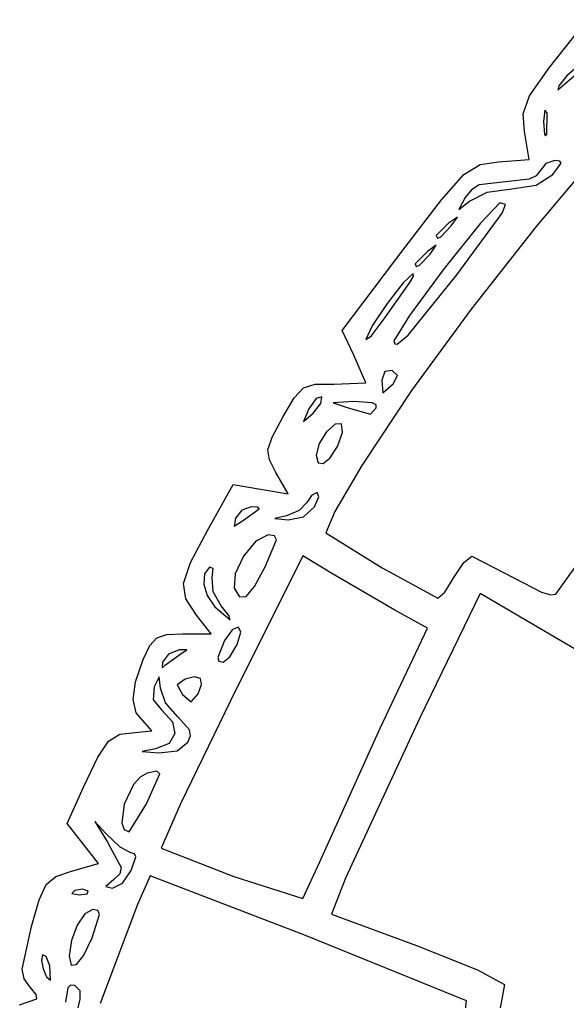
# Model space of a CAD drawing. Extents: x -109 to 333, y -74 to 385.
# Drawn here: x 7.3 to 36.5, y 194.2 to 246.5 of the extents above; entities that cross this region are included whole.
import ezdxf

# ---------------------------------------------------------------- set-up
doc = ezdxf.new("R2010")
doc.units = 0

msp = doc.modelspace()

# ---------------------------------------------------------------- linework, layer by layer
at = {"layer": 'Image'}
for p, q in [((35.482162, 243.8877), (37.526995, 246.450081)), ((37.302033, 244.216798), (36.432801, 243.464208)), ((34.435307, 242.385313), (35.482162, 243.8877)), ((35.939861, 242.711615), (36.809096, 243.464208)), ((36.432801, 243.464208), (36.007051, 242.932689)), ((36.007051, 242.932689), (35.939861, 242.711615)), ((34.094923, 241.425537), (34.435307, 242.385313)), ((35.250987, 241.620012), (35.190184, 241.018277)), ((35.377596, 241.481485), (35.250987, 241.620012)), ((34.169505, 240.490991), (34.094923, 241.425537)), ((35.363652, 240.352597), (35.377594, 241.481487)), ((35.377594, 241.481487), (35.377596, 241.481485)), ((35.190184, 241.018277), (35.235386, 240.357068)), ((34.42226, 238.994951), (34.169505, 240.490991)), ((35.235386, 240.357068), (35.291983, 240.26182)), ((35.291983, 240.26182), (35.363652, 240.352597)), ((38.32973, 239.639168), (34.798393, 235.432768)), ((32.79382, 238.877818), (34.42226, 238.994951)), ((35.779846, 238.948705), (35.304826, 238.782899)), ((36.05346, 238.920675), (35.779846, 238.948705)), ((30.93835, 238.193465), (31.803603, 238.731026)), ((31.803603, 238.731026), (32.79382, 238.877818)), ((35.304826, 238.782899), (34.980743, 238.384261)), ((35.681266, 238.196112), (36.131554, 238.811241)), ((36.131554, 238.811241), (36.05346, 238.920675)), ((29.754647, 236.86029), (30.93835, 238.193465)), ((34.41843, 237.959397), (33.149523, 237.819817)), ((34.786049, 238.135594), (34.41843, 237.959397)), ((34.980743, 238.384261), (34.786049, 238.135594)), ((34.797958, 237.626835), (35.681266, 238.196112)), ((31.342337, 237.38627), (31.014783, 236.973151)), ((31.759458, 237.646109), (31.342337, 237.38627)), ((33.149523, 237.819817), (31.759458, 237.646109)), ((32.189426, 237.262301), (33.488878, 237.443519)), ((33.488876, 237.443519), (34.797958, 237.626835)), ((33.488878, 237.443519), (33.488876, 237.443519)), ((27.80908, 234.326658), (29.754647, 236.86029)), ((31.014783, 236.973151), (30.665033, 236.329749)), ((31.236118, 236.785002), (32.189426, 237.262301)), ((30.665033, 236.329749), (31.236118, 236.785002)), ((32.85802, 236.691327), (31.820326, 235.611412)), ((33.150142, 236.606276), (32.85802, 236.691327)), ((32.988962, 236.144468), (33.150142, 236.606276)), ((30.600629, 235.938751), (30.130257, 235.610455)), ((30.27233, 235.468379), (30.600629, 235.938751)), ((30.5671, 232.850667), (32.988962, 236.144468)), ((30.130257, 235.610455), (29.47174, 234.951935)), ((29.687693, 234.858962), (30.27233, 235.468379)), ((31.820326, 235.611412), (29.897629, 233.199538)), ((30.27233, 235.468379), (30.27233, 235.468379)), ((34.798393, 235.432768), (31.327531, 231.028622)), ((29.47174, 234.951935), (29.527704, 234.813827)), ((29.527704, 234.813827), (29.687693, 234.858962)), ((24.45278, 229.892638), (27.80908, 234.326658)), ((29.472229, 234.433558), (29.001857, 234.105259)), ((29.14393, 233.963186), (29.472229, 234.433558)), ((29.001857, 234.105259), (28.34334, 233.446742)), ((28.559292, 233.353768), (29.14393, 233.963186)), ((29.14393, 233.963186), (29.14393, 233.963186)), ((29.897629, 233.199538), (28.044209, 230.697517)), ((28.34334, 233.446742), (28.399303, 233.308632)), ((28.399303, 233.308632), (28.559292, 233.353768)), ((28.23371, 232.928368), (27.713692, 232.437659)), ((27.974198, 229.653942), (30.5671, 232.850667)), ((28.056, 232.458), (28.264696, 232.790197)), ((28.264696, 232.790197), (28.23371, 232.928368)), ((30.5671, 232.850667), (30.5671, 232.850667)), ((26.692893, 230.523998), (28.056003, 232.457988)), ((27.713692, 232.437659), (26.859829, 231.327034)), ((28.056003, 232.457988), (28.056, 232.458)), ((26.859829, 231.327034), (26.061769, 230.138749)), ((28.044209, 230.697517), (27.21434, 229.347157)), ((31.327531, 231.028622), (28.150309, 226.69564)), ((26.061769, 230.138749), (25.70916, 229.415058)), ((25.998131, 229.594506), (26.692893, 230.523998)), ((25.080938, 228.575378), (24.45278, 229.892638)), ((25.70916, 229.415058), (25.998131, 229.594506)), ((27.394513, 229.170002), (27.974198, 229.653942)), ((27.21434, 229.347157), (27.258159, 229.17978)), ((27.258159, 229.17978), (27.394513, 229.170002)), ((25.709094, 227.115888), (25.080938, 228.575378)), ((26.738461, 227.703134), (26.562029, 227.241748)), ((27.112689, 227.762247), (26.738461, 227.703134)), ((27.410867, 227.500899), (27.112689, 227.762247)), ((27.1778, 227.051), (27.410867, 227.500899)), ((22.391475, 226.845254), (23.014942, 227.035356)), ((23.014942, 227.035356), (24.004134, 227.034583)), ((24.004134, 227.034583), (25.709094, 227.115888)), ((26.562029, 227.241748), (26.631084, 226.569421)), ((26.631084, 226.569421), (27.177801, 227.051)), ((27.177801, 227.051), (27.1778, 227.051)), ((21.89539, 226.309817), (22.391475, 226.845254)), ((28.150309, 226.69564), (25.499896, 222.70273)), ((21.288344, 225.274583), (21.89539, 226.309817)), ((23.071027, 226.269794), (22.685324, 225.716443)), ((22.91466, 225.487104), (23.327596, 226.013224)), ((23.3654, 226.366), (23.071027, 226.269794)), ((23.327596, 226.013224), (23.3654, 226.366)), ((23.3654, 226.366), (23.3654, 226.366)), ((25.07285, 226.109777), (23.971469, 226.033809)), ((23.971469, 226.033809), (24.76842, 225.778)), ((26.052151, 226.039608), (25.07285, 226.109777)), ((26.267755, 225.92993), (26.052151, 226.039608)), ((26.2736, 225.778), (26.267755, 225.92993)), ((22.685324, 225.716443), (22.394599, 225.053828)), ((22.394599, 225.053828), (22.91466, 225.487104)), ((24.76842, 225.778), (25.96917, 225.446223)), ((25.96917, 225.446223), (26.2736, 225.778)), ((26.2736, 225.778), (26.2736, 225.778)), ((20.726915, 224.21933), (21.288344, 225.274583)), ((24.076025, 224.909784), (23.627414, 224.491552)), ((24.424566, 224.93037), (24.076025, 224.909784)), ((24.476063, 224.454896), (24.424566, 224.93037)), ((23.627414, 224.491552), (23.239992, 223.875224)), ((24.2036, 223.708), (24.476063, 224.454896)), ((20.50027, 223.546614), (20.726915, 224.21933)), ((23.239992, 223.875224), (23.075016, 223.26035)), ((20.576906, 223.00047), (20.50027, 223.546614)), ((23.075016, 223.26035), (23.175121, 222.851218)), ((23.798553, 223.0985), (24.203606, 223.707999)), ((24.203606, 223.707999), (24.2036, 223.708)), ((20.925322, 222.324933), (20.576906, 223.00047)), ((23.175121, 222.851218), (23.436012, 222.805087)), ((23.436012, 222.805087), (23.798553, 223.0985)), ((21.573117, 221.196213), (20.925322, 222.324933)), ((25.499896, 222.70273), (24.070081, 220.251195)), ((17.288917, 219.251448), (18.652447, 221.689658)), ((18.652447, 221.689658), (20.112787, 221.442934)), ((20.112787, 221.442934), (21.573117, 221.196213)), ((23.118476, 221.262593), (22.818563, 221.10536)), ((23.219991, 221.041519), (23.118476, 221.262593)), ((22.573852, 220.727334), (22.173324, 220.300521)), ((22.818563, 221.10536), (22.573852, 220.727334)), ((22.9877, 220.51), (23.219991, 221.041519)), ((19.119066, 220.329041), (18.779269, 219.892815)), ((19.603191, 220.51048), (19.119066, 220.329041)), ((19.209378, 219.786333), (20.0333, 220.404001)), ((19.971632, 220.479201), (19.603191, 220.51048)), ((20.0333, 220.404), (19.971632, 220.479201)), ((20.0333, 220.404001), (20.0333, 220.404)), ((22.173324, 220.300521), (21.498782, 220.02599)), ((22.389225, 219.97515), (22.987702, 220.510001)), ((22.987702, 220.510001), (22.9877, 220.51)), ((24.070081, 220.251195), (23.581816, 219.12509)), ((18.779269, 219.892815), (18.69914, 219.47103)), ((18.69914, 219.47103), (19.209378, 219.786333)), ((21.498782, 220.02599), (20.876476, 219.875562)), ((20.876476, 219.875562), (21.573402, 219.808654)), ((21.573402, 219.808654), (22.389225, 219.97515)), ((16.382163, 217.536802), (17.288917, 219.251448)), ((23.581816, 219.12509), (26.593066, 217.261292)), ((19.856293, 218.670574), (19.200044, 217.875716)), ((20.516467, 219.005404), (19.856293, 218.670574)), ((20.36035, 217.312074), (20.953476, 218.744388)), ((20.858126, 218.96044), (20.516467, 219.005404)), ((20.953476, 218.744388), (20.858126, 218.96044)), ((16.010429, 216.426767), (16.382163, 217.536802)), ((22.3647, 217.894), (18.5121, 210.177)), ((19.200044, 217.875716), (18.748464, 216.935276)), ((23.94287, 216.934017), (22.3647, 217.894)), ((30.41205, 216.74763), (30.930377, 217.544908)), ((30.930377, 217.544908), (31.356802, 217.87652)), ((31.356802, 217.87652), (33.631522, 216.69898)), ((35.848332, 215.852314), (37.133569, 217.663733)), ((17.395535, 217.290381), (17.117214, 216.926234)), ((17.577707, 217.214451), (17.395535, 217.290381)), ((17.536559, 216.735772), (17.577707, 217.214451)), ((19.789826, 216.258998), (20.360347, 217.312074)), ((20.360347, 217.312074), (20.36035, 217.312074)), ((26.593066, 217.261292), (29.555746, 215.63769)), ((17.117214, 216.926234), (17.079452, 216.392138)), ((17.581006, 215.977393), (17.536559, 216.735772)), ((18.748464, 216.935276), (18.702297, 216.163704)), ((27.26421, 215.008057), (23.94287, 216.934017)), ((29.919724, 215.955953), (30.412075, 216.74767)), ((30.412075, 216.74767), (30.41205, 216.74763)), ((33.631522, 216.69898), (35.07643, 215.960514)), ((16.132034, 215.598333), (16.010429, 216.426767)), ((17.079452, 216.392138), (17.270122, 215.779069)), ((18.00627, 215.230072), (17.581006, 215.977393)), ((18.702297, 216.163704), (18.990524, 215.705399)), ((19.343126, 215.730301), (19.789826, 216.258998)), ((29.555746, 215.63769), (29.919724, 215.955953)), ((35.07643, 215.960514), (35.580658, 215.814587)), ((16.705296, 214.728488), (16.132034, 215.598333)), ((17.270122, 215.779069), (17.677097, 215.178001)), ((18.990524, 215.705399), (19.343126, 215.730301)), ((31.809757, 215.895422), (28.593817, 209.265622)), ((37.132017, 212.754712), (31.809757, 215.895422)), ((35.580658, 215.814587), (35.848332, 215.852314)), ((17.677097, 215.178001), (18.488008, 214.489853)), ((18.424108, 214.707292), (18.006269, 215.230073)), ((18.006269, 215.230073), (18.00627, 215.230072)), ((29.0074, 214.04165), (27.26421, 215.008057)), ((17.4852, 213.737), (16.705296, 214.728488)), ((18.488008, 214.489853), (18.424108, 214.707292)), ((18.616291, 213.963763), (18.196416, 213.385241)), ((18.937828, 214.098985), (18.616291, 213.963763)), ((19.05638, 213.824113), (18.937828, 214.098985)), ((26.47482, 208.71517), (29.0074, 214.04165)), ((14.211797, 213.113652), (14.580083, 213.523629)), ((14.580083, 213.523629), (15.112972, 213.699406)), ((15.112972, 213.699406), (15.957761, 213.736723)), ((15.957761, 213.736723), (17.4852, 213.737)), ((18.196416, 213.385241), (17.826615, 212.477612)), ((18.8673, 213.172355), (19.05638, 213.824113)), ((13.860821, 212.373733), (14.211797, 213.113652)), ((15.768434, 212.883501), (15.213728, 212.655939)), ((16.185724, 212.893981), (15.768434, 212.883501)), ((15.9254, 212.733), (16.185724, 212.893981)), ((18.471787, 212.507963), (18.8673, 213.17236)), ((18.8673, 213.17236), (18.8673, 213.172355)), ((13.446531, 211.179033), (13.860821, 212.373733)), ((15.213728, 212.655939), (14.89312, 212.231616)), ((15.050086, 212.081118), (15.9254, 212.733)), ((15.9254, 212.733), (15.9254, 212.733)), ((17.826615, 212.477612), (17.892465, 212.287817)), ((17.892465, 212.287817), (18.122776, 212.231621)), ((18.122776, 212.231621), (18.471787, 212.507963)), ((14.89312, 212.231616), (14.859502, 211.920384)), ((14.859502, 211.920384), (15.050086, 212.081118)), ((14.706125, 211.44762), (14.44844, 210.914442)), ((14.770088, 210.84768), (14.706125, 211.44762)), ((16.087435, 211.333338), (15.673267, 211.029241)), ((16.5881, 211.441549), (16.087435, 211.333338)), ((16.9169, 211.366), (16.5881, 211.441549)), ((16.961341, 211.039142), (16.9169, 211.366)), ((16.9169, 211.366), (16.9169, 211.366)), ((13.322562, 210.244193), (13.446531, 211.179033)), ((14.44844, 210.914442), (14.382771, 210.222146)), ((15.05353, 210.060747), (14.770088, 210.84768)), ((15.673267, 211.029241), (15.948867, 210.51048)), ((16.778332, 210.543142), (16.961341, 211.039142)), ((13.489979, 209.528791), (13.322562, 210.244193)), ((14.382771, 210.222146), (14.851185, 209.670142)), ((15.948867, 210.51048), (16.410726, 210.121378)), ((16.410726, 210.121378), (16.778332, 210.543142)), ((14.851185, 209.670142), (15.423066, 209.055662)), ((15.697853, 209.31935), (15.05353, 210.060747)), ((18.5121, 210.177), (15.838996, 204.689259)), ((13.949845, 208.992403), (13.489979, 209.528791)), ((16.328202, 208.626238), (15.697853, 209.31935)), ((28.593817, 209.265622), (24.632307, 200.721292)), ((14.31, 208.571825), (13.949845, 208.992403)), ((15.423066, 209.055662), (15.544271, 208.426107)), ((16.368227, 208.312733), (16.328202, 208.626238)), ((23.2647, 201.589), (26.47482, 208.71517)), ((12.007968, 208.030359), (12.606155, 208.398475)), ((12.606155, 208.398475), (13.431477, 208.480545)), ((13.431477, 208.480545), (14.31, 208.571825)), ((15.544271, 208.426107), (15.234716, 207.903321)), ((16.2436, 207.975), (16.368227, 208.312733)), ((11.434443, 207.162643), (12.007968, 208.030359)), ((14.514316, 207.609152), (13.805606, 207.467013)), ((15.234716, 207.903321), (14.514316, 207.609152)), ((15.67055, 207.516889), (16.243605, 207.975002)), ((16.243605, 207.975002), (16.2436, 207.975)), ((10.683107, 205.581775), (11.434443, 207.162643)), ((13.805606, 207.467013), (14.683765, 207.396009)), ((14.683765, 207.396009), (15.67055, 207.516889)), ((13.688311, 206.113868), (13.344755, 205.723078)), ((14.067615, 206.3264), (13.688311, 206.113868)), ((14.0363, 204.691), (14.740681, 206.283476)), ((14.574974, 206.427827), (14.067615, 206.3264)), ((14.740681, 206.283476), (14.574974, 206.427827)), ((9.803647, 203.635715), (10.683107, 205.581775)), ((13.344755, 205.723078), (12.842289, 204.661428)), ((12.842289, 204.661428), (12.715024, 203.650867)), ((13.117766, 203.20081), (14.0363, 204.691)), ((14.0363, 204.691), (14.0363, 204.691)), ((15.838996, 204.689259), (14.82211, 202.33204)), ((10.642628, 202.571405), (9.803647, 203.635715)), ((11.87037, 203.106227), (11.281159, 203.736194)), ((11.281159, 203.736194), (11.955666, 202.635859)), ((12.715024, 203.650867), (12.840469, 203.323937)), ((12.626974, 202.375393), (11.87037, 203.106227)), ((12.840469, 203.323937), (13.117766, 203.20081)), ((11.481609, 201.507105), (10.642628, 202.571405)), ((11.955666, 202.635859), (12.680201, 201.288376)), ((13.20343, 202.071417), (12.626974, 202.375393)), ((13.396469, 202.025226), (13.20343, 202.071417)), ((13.22296, 201.130675), (13.463722, 201.869846)), ((13.463722, 201.869846), (13.396469, 202.025226)), ((14.82211, 202.33204), (18.683678, 200.813356)), ((10.034619, 201.098222), (11.481609, 201.507105)), ((22.35897, 199.64881), (23.264618, 201.58948)), ((23.264618, 201.58948), (23.2647, 201.589)), ((8.694847, 200.389138), (9.208874, 200.814364)), ((9.208874, 200.814364), (10.034619, 201.098222)), ((12.610219, 200.956723), (12.28413, 200.660309)), ((12.680201, 201.288376), (12.610219, 200.956723)), ((12.751056, 200.46628), (13.222962, 201.130677)), ((13.222962, 201.130677), (13.22296, 201.130675)), ((14.232143, 200.84253), (13.560641, 199.32034)), ((22.510653, 197.6684), (14.232143, 200.84253)), ((18.683678, 200.813356), (22.35897, 199.64881)), ((8.317752, 199.580537), (8.694847, 200.389138)), ((12.28413, 200.660309), (11.869101, 200.277505)), ((11.869101, 200.277505), (12.218372, 200.189938)), ((12.218372, 200.189938), (12.751056, 200.46628)), ((24.632307, 200.721292), (23.88673, 198.806762)), ((10.210468, 200.07069), (10.047185, 199.918742)), ((10.047185, 199.918742), (10.437812, 199.843346)), ((10.626059, 200.143502), (10.210468, 200.07069)), ((10.437812, 199.843346), (10.880402, 199.889147)), ((10.9317, 200.041), (10.626059, 200.143502)), ((10.880402, 199.889147), (10.9317, 200.040983)), ((10.9317, 200.040983), (10.9317, 200.041)), ((7.902799, 198.146552), (8.317752, 199.580537)), ((13.560641, 199.32034), (11.556836, 194.045414)), ((10.75548, 198.82156), (10.341588, 198.216326)), ((11.182166, 199.06118), (10.75548, 198.82156)), ((11.1344, 197.556), (11.523003, 198.792377)), ((11.442486, 199.007416), (11.182166, 199.06118)), ((11.523003, 198.792377), (11.442486, 199.007416)), ((23.88673, 198.806762), (28.41701, 197.146472)), ((10.341588, 198.216326), (10.028623, 197.415914)), ((7.416058, 195.887004), (7.902799, 198.146552)), ((31.088383, 194.20175), (22.510653, 197.6684)), ((10.028623, 197.415914), (9.904716, 196.59076)), ((10.694511, 196.629041), (11.134406, 197.555999)), ((11.134406, 197.555999), (11.1344, 197.556)), ((28.41701, 197.146472), (31.665333, 195.849478)), ((8.493237, 196.646004), (8.435912, 196.349467)), ((8.684156, 196.552504), (8.493237, 196.646004)), ((9.904716, 196.59076), (10.01427, 196.095089)), ((10.299333, 196.12496), (10.694511, 196.629041)), ((8.435912, 196.349467), (8.528343, 195.89557)), ((8.880793, 196.065329), (8.684156, 196.552504)), ((10.01427, 196.095089), (10.299333, 196.12496)), ((7.514739, 195.361025), (7.416058, 195.887004)), ((8.528343, 195.89557), (8.709105, 195.479841)), ((8.880793, 196.065328), (8.880793, 196.065329)), ((8.916773, 195.297814), (8.880793, 196.065328)), ((31.665333, 195.849478), (33.11346, 195.062632)), ((7.834803, 194.922172), (7.514739, 195.361025)), ((8.709105, 195.479841), (8.916773, 195.297814)), ((9.990447, 195.031866), (9.837016, 194.891545)), ((10.208551, 195.013642), (9.990447, 195.031866)), ((33.11346, 195.062632), (32.726853, 193.039117)), ((8.148309, 194.538656), (7.834803, 194.922172)), ((8.188305, 194.302649), (8.148309, 194.538656)), ((9.837016, 194.891545), (9.716556, 194.121459)), ((10.494401, 194.71972), (10.208551, 195.013642)), ((10.490773, 194.278183), (10.494401, 194.71972)), ((7.274104, 193.981947), (8.188305, 194.302649)), ((10.281, 193.386), (10.490773, 194.278183)), ((30.883413, 192.529046), (31.088383, 194.20175))]:
    msp.add_line(p, q, dxfattribs=at)

doc.saveas('drawing.dxf')
